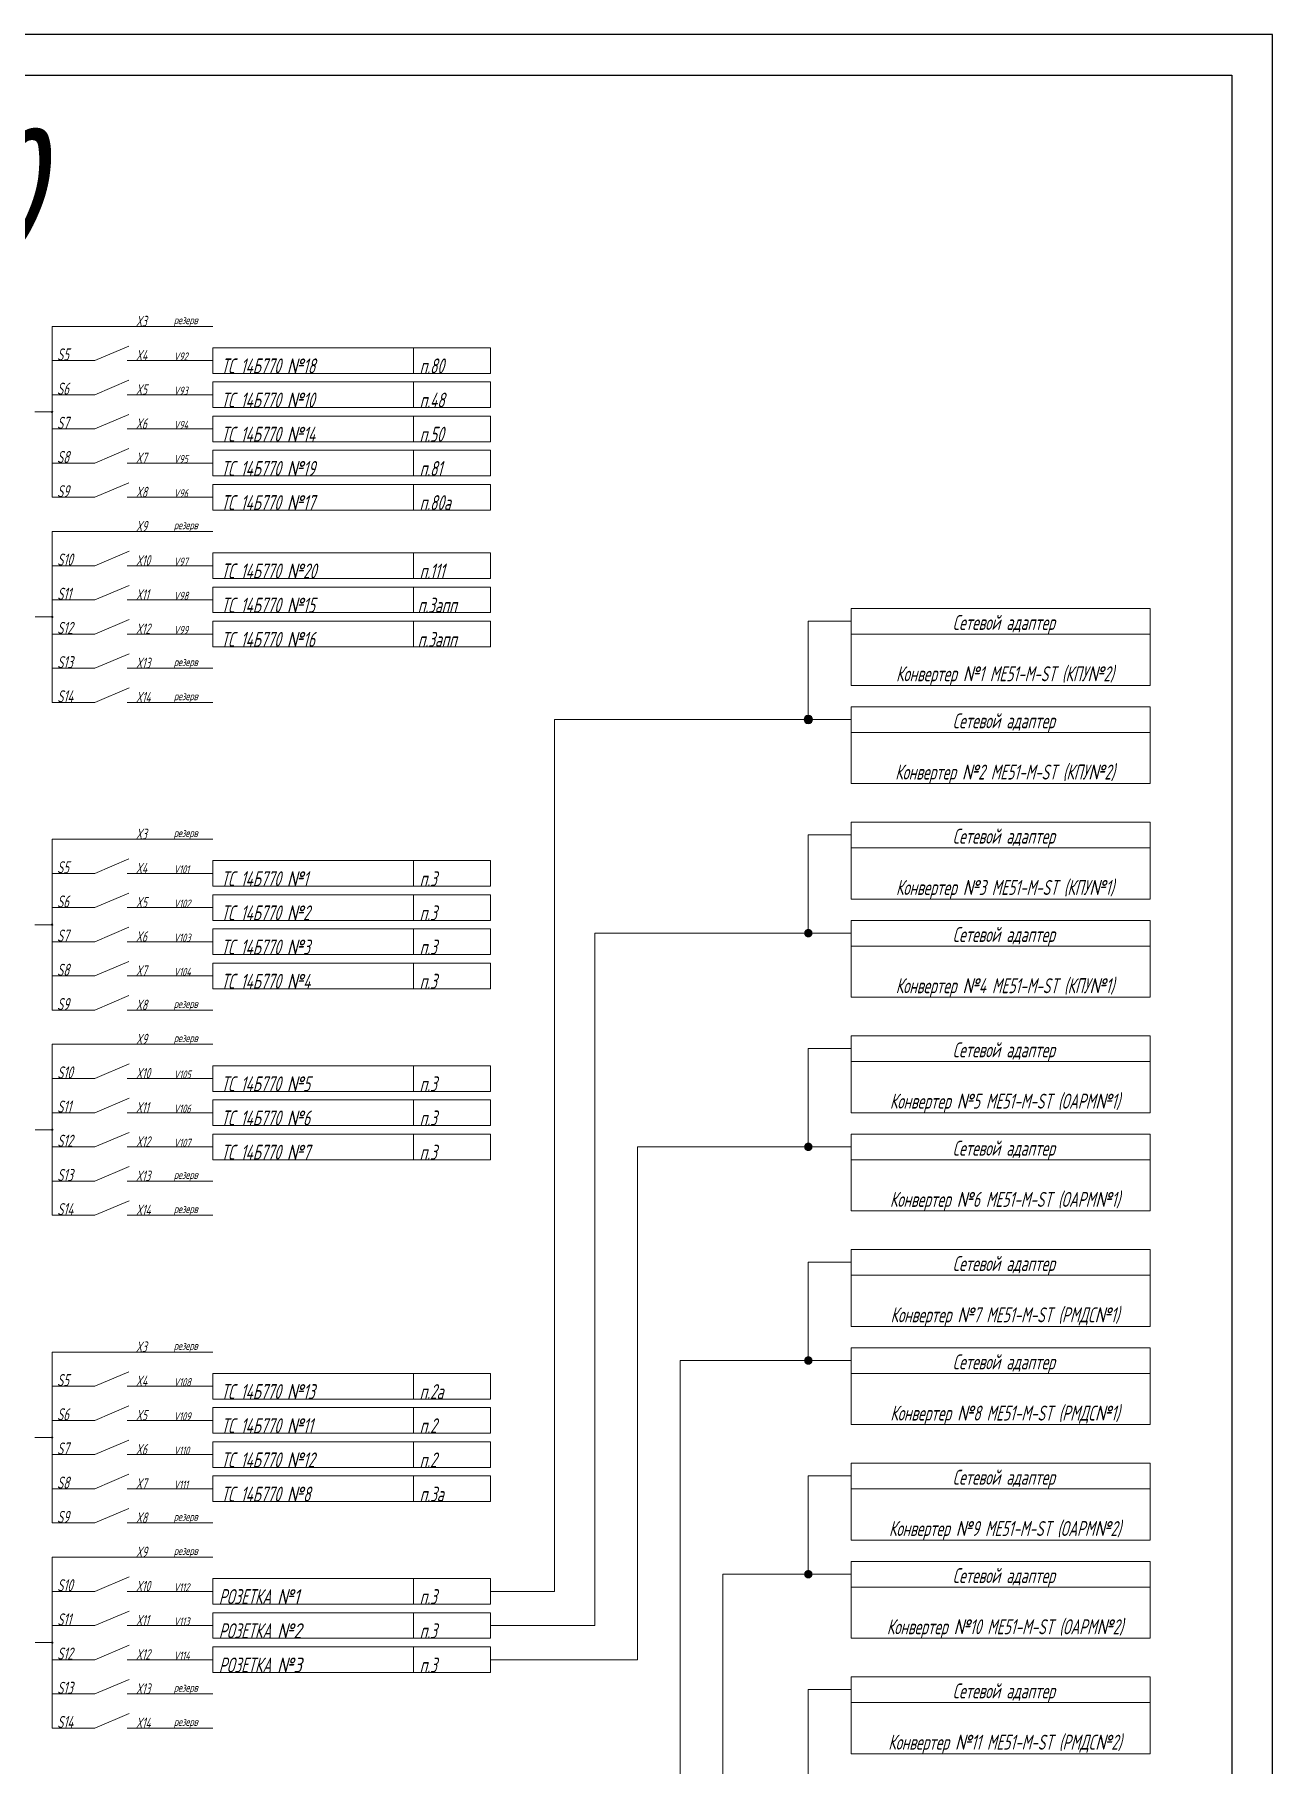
# Paper-space layout 'А2гор' of a CAD drawing. Extents: x 0 to 594, y 0 to 420.
# Drawn here: x 441 to 594, y 206.3 to 420 of the extents above; entities that cross this region are included whole.
import ezdxf

# ---------------------------------------------------------------- set-up
doc = ezdxf.new("R2010")
doc.units = 0
doc.header["$LTSCALE"] = 0.3
doc.layers.get('0').update_dxf_attribs({"linetype": 'CONTINUOUS', "lineweight": 15})
doc.layers.add('Format', color=7, linetype='CONTINUOUS', lineweight=30)
doc.styles.get("Standard").update_dxf_attribs({"font": 'isocpeur.ttf', "width": 0.8, "oblique": 15})

psp = doc.layouts.new('А2гор')

# ---------------------------------------------------------------- hatches: boundary and pattern name
h = psp.add_hatch(color=256)
edge = h.paths.add_edge_path()
edge.add_arc((443.19, 373.39), 0.0845, 0, 360)
h = psp.add_hatch(color=256)
edge = h.paths.add_edge_path()
edge.add_arc((443.21, 348.05), 0.0845, 0, 360)
h = psp.add_hatch(color=256)
edge = h.paths.add_edge_path()
edge.add_arc((536.65, 335.38), 0.528, 0, 360)
h = psp.add_hatch(color=256)
edge = h.paths.add_edge_path()
edge.add_arc((443.19, 310.03), 0.0845, 0, 360)
h = psp.add_hatch(color=256)
edge = h.paths.add_edge_path()
edge.add_arc((536.65, 308.98), 0.528, 0, 360)
h = psp.add_hatch(color=256)
edge = h.paths.add_edge_path()
edge.add_arc((443.21, 284.69), 0.0845, 0, 360)
h = psp.add_hatch(color=256)
edge = h.paths.add_edge_path()
edge.add_arc((536.65, 282.58), 0.528, 0, 360)
h = psp.add_hatch(color=256)
edge = h.paths.add_edge_path()
edge.add_arc((536.65, 256.18), 0.528, 0, 360)
h = psp.add_hatch(color=256)
edge = h.paths.add_edge_path()
edge.add_arc((443.19, 246.67), 0.0845, 0, 360)
h = psp.add_hatch(color=256)
edge = h.paths.add_edge_path()
edge.add_arc((536.65, 229.78), 0.528, 0, 360)
h = psp.add_hatch(color=256)
edge = h.paths.add_edge_path()
edge.add_arc((443.21, 221.33), 0.0845, 0, 360)

# ---------------------------------------------------------------- linework, layer by layer
for p, q in [((443.19, 379.73), (443.19, 383.95)), ((443.19, 383.95), (452.48, 383.95)), ((452.48, 383.95), (457.76, 383.95)), ((457.76, 383.95), (463.04, 383.95)), ((487.86, 381.31), (487.86, 378.14)), ((443.19, 375.5), (443.19, 379.73)), ((443.19, 379.73), (448.47, 379.73)), ((452.48, 379.73), (457.76, 379.73)), ((457.76, 379.73), (463.04, 379.73)), ((487.86, 377.09), (487.86, 373.92)), ((443.19, 371.28), (443.19, 375.5)), ((443.19, 375.5), (448.47, 375.5)), ((452.48, 375.5), (457.76, 375.5)), ((457.76, 375.5), (463.04, 375.5)), ((441.08, 373.39), (443.19, 373.39)), ((487.86, 372.86), (487.86, 369.7)), ((443.19, 367.06), (443.19, 371.28)), ((443.19, 371.28), (448.47, 371.28)), ((452.48, 371.28), (457.76, 371.28)), ((457.76, 371.28), (463.04, 371.28)), ((487.86, 368.64), (487.86, 365.47)), ((443.19, 367.06), (448.47, 367.06)), ((443.19, 362.83), (443.19, 367.06)), ((452.48, 367.06), (457.76, 367.06)), ((457.76, 367.06), (463.04, 367.06)), ((487.86, 364.42), (487.86, 361.25)), ((443.19, 362.83), (448.47, 362.83)), ((452.48, 362.83), (457.76, 362.83)), ((457.76, 362.83), (463.04, 362.83)), ((443.21, 354.38), (443.21, 358.61)), ((443.21, 358.61), (452.49, 358.61)), ((452.49, 358.61), (457.77, 358.61)), ((457.77, 358.61), (463.05, 358.61)), ((487.86, 355.97), (487.86, 352.8)), ((443.21, 350.16), (443.21, 354.38)), ((443.21, 354.38), (448.49, 354.38)), ((452.49, 354.38), (457.77, 354.38)), ((457.77, 354.38), (463.05, 354.38)), ((487.86, 351.74), (487.86, 348.58)), ((443.21, 345.94), (443.21, 350.16)), ((443.21, 350.16), (448.49, 350.16)), ((452.49, 350.16), (457.77, 350.16)), ((457.77, 350.16), (463.05, 350.16)), ((441.09, 348.05), (443.21, 348.05)), ((487.86, 347.52), (487.86, 344.35)), ((541.93, 347.52), (536.65, 347.52)), ((536.65, 347.52), (536.65, 335.38)), ((443.21, 341.71), (443.21, 345.94)), ((443.21, 345.94), (448.49, 345.94)), ((452.49, 345.94), (457.77, 345.94)), ((457.77, 345.94), (463.05, 345.94)), ((443.21, 341.71), (448.49, 341.71)), ((443.21, 337.49), (443.21, 341.71)), ((452.49, 341.71), (457.77, 341.71)), ((457.77, 341.71), (463.05, 341.71)), ((443.21, 337.49), (448.49, 337.49)), ((452.49, 337.49), (457.77, 337.49)), ((457.77, 337.49), (463.05, 337.49)), ((505.28, 227.66), (505.28, 335.38)), ((505.28, 335.38), (536.65, 335.38)), ((541.93, 335.38), (536.65, 335.38)), ((443.19, 316.37), (443.19, 320.59)), ((443.19, 320.59), (452.48, 320.59)), ((452.48, 320.59), (457.76, 320.59)), ((457.76, 320.59), (463.04, 320.59)), ((541.93, 321.12), (536.65, 321.12)), ((536.65, 321.12), (536.65, 308.98)), ((443.19, 312.14), (443.19, 316.37)), ((443.19, 316.37), (448.47, 316.37)), ((452.48, 316.37), (457.76, 316.37)), ((457.76, 316.37), (463.04, 316.37)), ((487.86, 317.95), (487.86, 314.78)), ((443.19, 307.92), (443.19, 312.14)), ((443.19, 312.14), (448.47, 312.14)), ((452.48, 312.14), (457.76, 312.14)), ((457.76, 312.14), (463.04, 312.14)), ((487.86, 313.73), (487.86, 310.56)), ((441.08, 310.03), (443.19, 310.03)), ((443.19, 303.7), (443.19, 307.92)), ((443.19, 307.92), (448.47, 307.92)), ((452.48, 307.92), (457.76, 307.92)), ((457.76, 307.92), (463.04, 307.92)), ((487.86, 309.5), (487.86, 306.34)), ((536.65, 308.98), (510.25, 308.98)), ((510.25, 308.98), (510.25, 223.44)), ((541.93, 308.98), (536.65, 308.98)), ((443.19, 303.7), (448.47, 303.7)), ((443.19, 299.47), (443.19, 303.7)), ((452.48, 303.7), (457.76, 303.7)), ((457.76, 303.7), (463.04, 303.7)), ((487.86, 305.28), (487.86, 302.11)), ((443.19, 299.47), (448.47, 299.47)), ((452.48, 299.47), (457.76, 299.47)), ((457.76, 299.47), (463.04, 299.47)), ((443.21, 291.02), (443.21, 295.25)), ((443.21, 295.25), (452.49, 295.25)), ((452.49, 295.25), (457.77, 295.25)), ((457.77, 295.25), (463.05, 295.25)), ((541.93, 294.72), (536.65, 294.72)), ((536.65, 294.72), (536.65, 282.58)), ((443.21, 286.8), (443.21, 291.02)), ((443.21, 291.02), (448.49, 291.02)), ((452.49, 291.02), (457.77, 291.02)), ((457.77, 291.02), (463.05, 291.02)), ((487.86, 292.61), (487.86, 289.44)), ((443.21, 282.58), (443.21, 286.8)), ((443.21, 286.8), (448.49, 286.8)), ((452.49, 286.8), (457.77, 286.8)), ((457.77, 286.8), (463.05, 286.8)), ((487.86, 288.38), (487.86, 285.22)), ((441.09, 284.69), (443.21, 284.69)), ((443.21, 278.35), (443.21, 282.58)), ((443.21, 282.58), (448.49, 282.58)), ((452.49, 282.58), (457.77, 282.58)), ((457.77, 282.58), (463.05, 282.58)), ((487.86, 284.16), (487.86, 280.99)), ((536.65, 282.58), (515.53, 282.58)), ((515.53, 282.58), (515.53, 219.22)), ((541.93, 282.58), (536.65, 282.58)), ((443.21, 278.35), (448.49, 278.35)), ((443.21, 274.13), (443.21, 278.35)), ((452.49, 278.35), (457.77, 278.35)), ((457.77, 278.35), (463.05, 278.35)), ((443.21, 274.13), (448.49, 274.13)), ((452.49, 274.13), (457.77, 274.13)), ((457.77, 274.13), (463.05, 274.13)), ((541.93, 268.32), (536.65, 268.32)), ((536.65, 268.32), (536.65, 256.18)), ((443.19, 253.01), (443.19, 257.23)), ((443.19, 257.23), (452.48, 257.23)), ((452.48, 257.23), (457.76, 257.23)), ((457.76, 257.23), (463.04, 257.23)), ((487.86, 254.59), (487.86, 251.42)), ((536.65, 256.18), (520.81, 256.18)), ((520.81, 256.18), (520.81, 189.65)), ((541.93, 256.18), (536.65, 256.18)), ((443.19, 248.78), (443.19, 253.01)), ((443.19, 253.01), (448.47, 253.01)), ((452.48, 253.01), (457.76, 253.01)), ((457.76, 253.01), (463.04, 253.01)), ((487.86, 250.37), (487.86, 247.2)), ((443.19, 244.56), (443.19, 248.78)), ((443.19, 248.78), (448.47, 248.78)), ((452.48, 248.78), (457.76, 248.78)), ((457.76, 248.78), (463.04, 248.78)), ((441.08, 246.67), (443.19, 246.67)), ((487.86, 246.14), (487.86, 242.98)), ((443.19, 240.34), (443.19, 244.56)), ((443.19, 244.56), (448.47, 244.56)), ((452.48, 244.56), (457.76, 244.56)), ((457.76, 244.56), (463.04, 244.56)), ((487.86, 241.92), (487.86, 238.75)), ((541.93, 241.92), (536.65, 241.92)), ((536.65, 241.92), (536.65, 229.78)), ((443.19, 240.34), (448.47, 240.34)), ((443.19, 236.11), (443.19, 240.34)), ((452.48, 240.34), (457.76, 240.34)), ((457.76, 240.34), (463.04, 240.34)), ((443.19, 236.11), (448.47, 236.11)), ((452.48, 236.11), (457.76, 236.11)), ((457.76, 236.11), (463.04, 236.11)), ((443.21, 227.66), (443.21, 231.89)), ((443.21, 231.89), (452.49, 231.89)), ((452.49, 231.89), (457.77, 231.89)), ((457.77, 231.89), (463.05, 231.89)), ((487.86, 229.25), (487.86, 226.08)), ((526.09, 229.78), (526.09, 185.42)), ((536.65, 229.78), (526.09, 229.78)), ((541.93, 229.78), (536.65, 229.78)), ((443.21, 223.44), (443.21, 227.66)), ((443.21, 227.66), (448.49, 227.66)), ((452.49, 227.66), (457.77, 227.66)), ((457.77, 227.66), (463.05, 227.66)), ((497.36, 227.66), (505.28, 227.66)), ((487.86, 225.02), (487.86, 221.86)), ((443.21, 219.22), (443.21, 223.44)), ((443.21, 223.44), (448.49, 223.44)), ((452.49, 223.44), (457.77, 223.44)), ((457.77, 223.44), (463.05, 223.44)), ((497.36, 223.44), (505.28, 223.44)), ((510.25, 223.44), (505.28, 223.44)), ((441.09, 221.33), (443.21, 221.33)), ((487.86, 220.8), (487.86, 217.63)), ((443.21, 214.99), (443.21, 219.22)), ((443.21, 219.22), (448.49, 219.22)), ((452.49, 219.22), (457.77, 219.22)), ((457.77, 219.22), (463.05, 219.22)), ((497.36, 219.22), (505.28, 219.22)), ((515.53, 219.22), (505.28, 219.22)), ((443.21, 214.99), (448.49, 214.99)), ((443.21, 210.77), (443.21, 214.99)), ((452.49, 214.99), (457.77, 214.99)), ((457.77, 214.99), (463.05, 214.99)), ((541.93, 215.52), (536.65, 215.52)), ((536.65, 215.52), (536.65, 203.38)), ((443.21, 210.77), (448.49, 210.77)), ((452.49, 210.77), (457.77, 210.77)), ((457.77, 210.77), (463.05, 210.77))]:
    psp.add_line(p, q)
at = {"lineweight": 15}
for p, q in [((448.47, 379.73), (452.7, 381.52)), ((448.47, 375.5), (452.7, 377.3)), ((448.47, 371.28), (452.7, 373.07)), ((448.47, 367.06), (452.7, 368.85)), ((448.47, 362.83), (452.7, 364.63)), ((448.49, 354.38), (452.71, 356.18)), ((448.49, 350.16), (452.71, 351.95)), ((448.49, 345.94), (452.71, 347.73)), ((448.49, 341.71), (452.71, 343.51)), ((448.49, 337.49), (452.71, 339.28)), ((448.47, 316.37), (452.7, 318.16)), ((448.47, 312.14), (452.7, 313.94)), ((448.47, 307.92), (452.7, 309.71)), ((448.47, 303.7), (452.7, 305.49)), ((448.47, 299.47), (452.7, 301.27)), ((448.49, 291.02), (452.71, 292.82)), ((448.49, 286.8), (452.71, 288.59)), ((448.49, 282.58), (452.71, 284.37)), ((448.49, 278.35), (452.71, 280.15)), ((448.49, 274.13), (452.71, 275.92)), ((448.47, 253.01), (452.7, 254.8)), ((448.47, 248.78), (452.7, 250.58)), ((448.47, 244.56), (452.7, 246.35)), ((448.47, 240.34), (452.7, 242.13)), ((448.47, 236.11), (452.7, 237.91)), ((448.49, 227.66), (452.71, 229.46)), ((448.49, 223.44), (452.71, 225.23)), ((448.49, 219.22), (452.71, 221.01)), ((448.49, 214.99), (452.71, 216.79)), ((448.49, 210.77), (452.71, 212.56))]:
    psp.add_line(p, q, dxfattribs=at)
for points in [[(463.04, 378.14), (497.36, 378.14), (497.36, 381.31), (463.04, 381.31)], [(463.04, 373.92), (497.36, 373.92), (497.36, 377.09), (463.04, 377.09)], [(463.04, 369.7), (497.36, 369.7), (497.36, 372.86), (463.04, 372.86)], [(463.04, 365.47), (497.36, 365.47), (497.36, 368.64), (463.04, 368.64)], [(463.04, 361.25), (497.36, 361.25), (497.36, 364.42), (463.04, 364.42)], [(463.04, 352.8), (497.36, 352.8), (497.36, 355.97), (463.04, 355.97)], [(463.04, 348.58), (497.36, 348.58), (497.36, 351.74), (463.04, 351.74)], [(541.93, 345.94), (578.89, 345.94), (578.89, 349.11), (541.93, 349.11)], [(463.04, 344.35), (497.36, 344.35), (497.36, 347.52), (463.04, 347.52)], [(541.93, 339.6), (578.89, 339.6), (578.89, 345.94), (541.93, 345.94)], [(541.93, 333.79), (578.89, 333.79), (578.89, 336.96), (541.93, 336.96)], [(541.93, 327.46), (578.89, 327.46), (578.89, 333.79), (541.93, 333.79)], [(541.93, 319.54), (578.89, 319.54), (578.89, 322.71), (541.93, 322.71)], [(541.93, 313.2), (578.89, 313.2), (578.89, 319.54), (541.93, 319.54)], [(463.04, 314.78), (497.36, 314.78), (497.36, 317.95), (463.04, 317.95)], [(463.04, 310.56), (497.36, 310.56), (497.36, 313.73), (463.04, 313.73)], [(541.93, 307.39), (578.89, 307.39), (578.89, 310.56), (541.93, 310.56)], [(463.04, 306.34), (497.36, 306.34), (497.36, 309.5), (463.04, 309.5)], [(541.93, 301.06), (578.89, 301.06), (578.89, 307.39), (541.93, 307.39)], [(463.04, 302.11), (497.36, 302.11), (497.36, 305.28), (463.04, 305.28)], [(541.93, 293.14), (578.89, 293.14), (578.89, 296.31), (541.93, 296.31)], [(541.93, 286.8), (578.89, 286.8), (578.89, 293.14), (541.93, 293.14)], [(463.04, 289.44), (497.36, 289.44), (497.36, 292.61), (463.04, 292.61)], [(463.04, 285.22), (497.36, 285.22), (497.36, 288.38), (463.04, 288.38)], [(463.04, 280.99), (497.36, 280.99), (497.36, 284.16), (463.04, 284.16)], [(541.93, 280.99), (578.89, 280.99), (578.89, 284.16), (541.93, 284.16)], [(541.93, 274.66), (578.89, 274.66), (578.89, 280.99), (541.93, 280.99)], [(541.93, 266.74), (578.89, 266.74), (578.89, 269.91), (541.93, 269.91)], [(541.93, 260.4), (578.89, 260.4), (578.89, 266.74), (541.93, 266.74)], [(541.93, 254.59), (578.89, 254.59), (578.89, 257.76), (541.93, 257.76)], [(463.04, 251.42), (497.36, 251.42), (497.36, 254.59), (463.04, 254.59)], [(541.93, 248.26), (578.89, 248.26), (578.89, 254.59), (541.93, 254.59)], [(463.04, 247.2), (497.36, 247.2), (497.36, 250.37), (463.04, 250.37)], [(463.04, 242.98), (497.36, 242.98), (497.36, 246.14), (463.04, 246.14)], [(463.04, 238.75), (497.36, 238.75), (497.36, 241.92), (463.04, 241.92)], [(541.93, 240.34), (578.89, 240.34), (578.89, 243.51), (541.93, 243.51)], [(541.93, 234), (578.89, 234), (578.89, 240.34), (541.93, 240.34)], [(541.93, 228.19), (578.89, 228.19), (578.89, 231.36), (541.93, 231.36)], [(463.04, 226.08), (497.36, 226.08), (497.36, 229.25), (463.04, 229.25)], [(541.93, 221.86), (578.89, 221.86), (578.89, 228.19), (541.93, 228.19)], [(463.04, 221.86), (497.36, 221.86), (497.36, 225.02), (463.04, 225.02)], [(463.04, 217.63), (497.36, 217.63), (497.36, 220.8), (463.04, 220.8)], [(541.93, 213.94), (578.89, 213.94), (578.89, 217.11), (541.93, 217.11)], [(541.93, 207.6), (578.89, 207.6), (578.89, 213.94), (541.93, 213.94)]]:
    psp.add_lwpolyline(points, close=True)
for centre, radius in [((443.19, 373.39), 0.0845), ((443.21, 348.05), 0.0845), ((536.65, 335.38), 0.528), ((443.19, 310.03), 0.0845), ((443.21, 284.69), 0.0845), ((443.19, 246.67), 0.0845), ((443.21, 221.33), 0.0845)]:
    psp.add_circle(centre, radius)
at = {"layer": 'Format'}
for p, q in [((594, 420), (0, 420)), ((594, 0), (594, 420)), ((20, 415), (589, 415)), ((589, 415), (589, 5))]:
    psp.add_line(p, q, dxfattribs=at)

# ---------------------------------------------------------------- texts
at = {"insert": (305.43, 408.5), "char_height": 16, "attachment_point": 2}
psp.add_mtext_dynamic_manual_height_columns('Схема электроснабжения 2БП-480', width=1316.3617, gutter_width=12.5, heights=[0], dxfattribs=at)
for s, insert, char_height, width, attachment_point in [('{\\fGOST|b0|i0|c204|p34; \\fGOST|b0|i0|c0|p34; X\\fGOST|b0|i0|c204|p34;3}', (452.48, 383.95), 1.3, 17.2012, 7), ('{\\fGOST|b0|i0|c204|p34; резерв}', (457.76, 383.95), 1, 17.2012, 7), ('{\\fGOST|b0|i0|c204|p34; \\fGOST|b0|i0|c0|p34;S\\fGOST|b0|i0|c204|p34;5}', (443.19, 379.73), 1.5, 17.2012, 7), ('{\\fGOST|b0|i0|c204|p34; \\fGOST|b0|i0|c0|p34; X\\fGOST|b0|i0|c204|p34;4}', (452.48, 379.73), 1.3, 17.2012, 7), ('{\\fGOST|b0|i0|c204|p34; \\fGOST|b0|i0|c0|p34;V\\fGOST|b0|i0|c204|p34;92}', (457.76, 379.73), 1, 17.2012, 7), ('\\pi1.056;{\\fGOST|b0|i0|c204|p34;ТС \\fGOST|b0|i0|c0|p34;14\\fGOST|b0|i0|c204|p34;Б\\fGOST|b0|i0|c0|p34;770 }№{\\fGOST|b0|i0|c204|p34;18}', (463.04, 378.14), 1.848, 27.9979, 7), ('{\\fGOST|b0|i0|c204|p34; п.80}', (487.86, 378.14), 1.848, 34.32, 7), ('{\\fGOST|b0|i0|c204|p34; \\fGOST|b0|i0|c0|p34;S\\fGOST|b0|i0|c204|p34;6}', (443.19, 375.5), 1.5, 17.2012, 7), ('{\\fGOST|b0|i0|c204|p34; \\fGOST|b0|i0|c0|p34; X\\fGOST|b0|i0|c204|p34;5}', (452.48, 375.5), 1.3, 17.2012, 7), ('{\\fGOST|b0|i0|c204|p34; \\fGOST|b0|i0|c0|p34;V\\fGOST|b0|i0|c204|p34;93}', (457.76, 375.5), 1, 17.2012, 7), ('\\pi1.056;{\\fGOST|b0|i0|c204|p34;ТС \\fGOST|b0|i0|c0|p34;14\\fGOST|b0|i0|c204|p34;Б\\fGOST|b0|i0|c0|p34;770 }№{\\fGOST|b0|i0|c204|p34;10}', (463.04, 373.92), 1.848, 27.9979, 7), ('{\\fGOST|b0|i0|c204|p34; п.48}', (487.86, 373.92), 1.848, 34.32, 7), ('{\\fGOST|b0|i0|c204|p34; \\fGOST|b0|i0|c0|p34;S\\fGOST|b0|i0|c204|p34;7}', (443.19, 371.28), 1.5, 17.2012, 7), ('{\\fGOST|b0|i0|c204|p34; \\fGOST|b0|i0|c0|p34; X\\fGOST|b0|i0|c204|p34;6}', (452.48, 371.28), 1.3, 17.2012, 7), ('{\\fGOST|b0|i0|c204|p34; \\fGOST|b0|i0|c0|p34;V\\fGOST|b0|i0|c204|p34;94}', (457.76, 371.28), 1, 17.2012, 7), ('\\pi1.056;{\\fGOST|b0|i0|c204|p34;ТС \\fGOST|b0|i0|c0|p34;14\\fGOST|b0|i0|c204|p34;Б\\fGOST|b0|i0|c0|p34;770 }№{\\fGOST|b0|i0|c204|p34;14}', (463.04, 369.7), 1.848, 27.9979, 7), ('{\\fGOST|b0|i0|c204|p34; п.50}', (487.86, 369.7), 1.848, 34.32, 7), ('{\\fGOST|b0|i0|c204|p34; \\fGOST|b0|i0|c0|p34;S\\fGOST|b0|i0|c204|p34;8}', (443.19, 367.06), 1.5, 17.2012, 7), ('{\\fGOST|b0|i0|c204|p34; \\fGOST|b0|i0|c0|p34; X\\fGOST|b0|i0|c204|p34;7}', (452.48, 367.06), 1.3, 17.2012, 7), ('{\\fGOST|b0|i0|c204|p34; \\fGOST|b0|i0|c0|p34;V\\fGOST|b0|i0|c204|p34;95}', (457.76, 367.06), 1, 17.2012, 7), ('\\pi1.056;{\\fGOST|b0|i0|c204|p34;ТС \\fGOST|b0|i0|c0|p34;14\\fGOST|b0|i0|c204|p34;Б\\fGOST|b0|i0|c0|p34;770 }№{\\fGOST|b0|i0|c204|p34;19}', (463.04, 365.47), 1.848, 27.9979, 7), ('{\\fGOST|b0|i0|c204|p34; п.81}', (487.86, 365.47), 1.848, 34.32, 7), ('{\\fGOST|b0|i0|c204|p34; \\fGOST|b0|i0|c0|p34;S\\fGOST|b0|i0|c204|p34;9}', (443.19, 362.83), 1.5, 17.2012, 7), ('{\\fGOST|b0|i0|c204|p34; \\fGOST|b0|i0|c0|p34; X\\fGOST|b0|i0|c204|p34;8}', (452.48, 362.83), 1.3, 17.2012, 7), ('{\\fGOST|b0|i0|c204|p34; \\fGOST|b0|i0|c0|p34;V\\fGOST|b0|i0|c204|p34;96}', (457.76, 362.83), 1, 17.2012, 7), ('\\pi1.056;{\\fGOST|b0|i0|c204|p34;ТС \\fGOST|b0|i0|c0|p34;14\\fGOST|b0|i0|c204|p34;Б\\fGOST|b0|i0|c0|p34;770 }№{\\fGOST|b0|i0|c204|p34;17}', (463.04, 361.25), 1.848, 27.9979, 7), ('{\\fGOST|b0|i0|c204|p34; п.80а}', (487.86, 361.25), 1.848, 34.32, 7), ('{\\fGOST|b0|i0|c204|p34; \\fGOST|b0|i0|c0|p34; X\\fGOST|b0|i0|c204|p34;9}', (452.49, 358.61), 1.3, 17.2012, 7), ('{\\fGOST|b0|i0|c204|p34; резерв}', (457.77, 358.61), 1, 17.2012, 7), ('{\\fGOST|b0|i0|c204|p34; \\fGOST|b0|i0|c0|p34;S\\fGOST|b0|i0|c204|p34;10}', (443.21, 354.38), 1.5, 17.2012, 7), ('{\\fGOST|b0|i0|c204|p34; \\fGOST|b0|i0|c0|p34; X\\fGOST|b0|i0|c204|p34;10}', (452.49, 354.38), 1.3, 17.2012, 7), ('{\\fGOST|b0|i0|c204|p34; \\fGOST|b0|i0|c0|p34;V\\fGOST|b0|i0|c204|p34;97}', (457.77, 354.38), 1, 17.2012, 7), ('\\pi1.056;{\\fGOST|b0|i0|c204|p34;ТС \\fGOST|b0|i0|c0|p34;14\\fGOST|b0|i0|c204|p34;Б\\fGOST|b0|i0|c0|p34;770 }№{\\fGOST|b0|i0|c204|p34;20}', (463.04, 352.8), 1.848, 27.9979, 7), ('{\\fGOST|b0|i0|c204|p34; п.111}', (487.86, 352.8), 1.848, 34.32, 7), ('{\\fGOST|b0|i0|c204|p34; \\fGOST|b0|i0|c0|p34;S\\fGOST|b0|i0|c204|p34;11}', (443.21, 350.16), 1.5, 17.2012, 7), ('{\\fGOST|b0|i0|c204|p34; \\fGOST|b0|i0|c0|p34; X\\fGOST|b0|i0|c204|p34;11}', (452.49, 350.16), 1.3, 17.2012, 7), ('{\\fGOST|b0|i0|c204|p34; \\fGOST|b0|i0|c0|p34;V\\fGOST|b0|i0|c204|p34;98}', (457.77, 350.16), 1, 17.2012, 7), ('\\pi1.056;{\\fGOST|b0|i0|c204|p34;ТС \\fGOST|b0|i0|c0|p34;14\\fGOST|b0|i0|c204|p34;Б\\fGOST|b0|i0|c0|p34;770 }№{\\fGOST|b0|i0|c204|p34;15}', (463.04, 348.58), 1.848, 27.9979, 7), ('\\pi0.52799;{\\fGOST|b0|i0|c204|p34;п.3апп}', (487.86, 348.58), 1.848, 34.32, 7), ('{\\fGOST|b0|i0|c204|p34; \\fGOST|b0|i0|c0|p34;S\\fGOST|b0|i0|c204|p34;12}', (443.21, 345.94), 1.5, 17.2012, 7), ('{\\fGOST|b0|i0|c204|p34; \\fGOST|b0|i0|c0|p34; X\\fGOST|b0|i0|c204|p34;12}', (452.49, 345.94), 1.3, 17.2012, 7), ('{\\fGOST|b0|i0|c204|p34; \\fGOST|b0|i0|c0|p34;V\\fGOST|b0|i0|c204|p34;99}', (457.77, 345.94), 1, 17.2012, 7), ('{\\fGOST|b0|i0|c204|p34; Сетевой адаптер}', (560.41, 345.94), 1.848, 36.96, 8), ('\\pi1.056;{\\fGOST|b0|i0|c204|p34;ТС \\fGOST|b0|i0|c0|p34;14\\fGOST|b0|i0|c204|p34;Б\\fGOST|b0|i0|c0|p34;770 }№{\\fGOST|b0|i0|c204|p34;16}', (463.04, 344.35), 1.848, 34.32, 7), ('\\pi0.52799;{\\fGOST|b0|i0|c204|p34;п.3апп}', (487.86, 344.35), 1.848, 34.32, 7), ('{\\fGOST|b0|i0|c204|p34; \\fGOST|b0|i0|c0|p34;S\\fGOST|b0|i0|c204|p34;13}', (443.21, 341.71), 1.5, 17.2012, 7), ('{\\fGOST|b0|i0|c204|p34; \\fGOST|b0|i0|c0|p34; X\\fGOST|b0|i0|c204|p34;13}', (452.49, 341.71), 1.3, 17.2012, 7), ('{\\fGOST|b0|i0|c204|p34; резерв}', (457.77, 341.71), 1, 17.2012, 7), ('\\pl1.056;{\\fGOST|b0|i0|c204|p34;Конвертер }№{\\fGOST|b0|i0|c204|p34;1 ME51-M-ST (КПУ}№{\\fGOST|b0|i0|c204|p34;2)}', (560.41, 339.6), 1.848, 36.96, 8), ('{\\fGOST|b0|i0|c204|p34; \\fGOST|b0|i0|c0|p34;S\\fGOST|b0|i0|c204|p34;14}', (443.21, 337.49), 1.5, 17.2012, 7), ('{\\fGOST|b0|i0|c204|p34; \\fGOST|b0|i0|c0|p34; X\\fGOST|b0|i0|c204|p34;14}', (452.49, 337.49), 1.3, 17.2012, 7), ('{\\fGOST|b0|i0|c204|p34; резерв}', (457.77, 337.49), 1, 17.2012, 7), ('{\\fGOST|b0|i0|c204|p34; Сетевой адаптер}', (560.41, 333.79), 1.848, 36.96, 8), ('\\pl1.056;{\\fGOST|b0|i0|c204|p34;Конвертер }№{\\fGOST|b0|i0|c204|p34;2 ME51-M-ST (КПУ}№{\\fGOST|b0|i0|c204|p34;2)}', (560.41, 327.46), 1.848, 36.96, 8), ('{\\fGOST|b0|i0|c204|p34; \\fGOST|b0|i0|c0|p34; X\\fGOST|b0|i0|c204|p34;3}', (452.48, 320.59), 1.3, 17.2012, 7), ('{\\fGOST|b0|i0|c204|p34; резерв}', (457.76, 320.59), 1, 17.2012, 7), ('{\\fGOST|b0|i0|c204|p34; Сетевой адаптер}', (560.41, 319.54), 1.848, 36.96, 8), ('{\\fGOST|b0|i0|c204|p34; \\fGOST|b0|i0|c0|p34;S\\fGOST|b0|i0|c204|p34;5}', (443.19, 316.37), 1.5, 17.2012, 7), ('{\\fGOST|b0|i0|c204|p34; \\fGOST|b0|i0|c0|p34; X\\fGOST|b0|i0|c204|p34;4}', (452.48, 316.37), 1.3, 17.2012, 7), ('{\\fGOST|b0|i0|c204|p34; \\fGOST|b0|i0|c0|p34;V\\fGOST|b0|i0|c204|p34;101}', (457.76, 316.37), 1, 17.2012, 7), ('\\pi1.056;{\\fGOST|b0|i0|c204|p34;ТС \\fGOST|b0|i0|c0|p34;14\\fGOST|b0|i0|c204|p34;Б\\fGOST|b0|i0|c0|p34;770 }№{\\fGOST|b0|i0|c204|p34;1}', (463.04, 314.78), 1.848, 34.32, 7), ('{\\fGOST|b0|i0|c204|p34; п.3}', (487.86, 314.78), 1.848, 34.32, 7), ('\\pl1.056;{\\fGOST|b0|i0|c204|p34;Конвертер }№{\\fGOST|b0|i0|c204|p34;3 ME51-M-ST (КПУ}№{\\fGOST|b0|i0|c204|p34;1)}', (560.41, 313.2), 1.848, 36.96, 8), ('{\\fGOST|b0|i0|c204|p34; \\fGOST|b0|i0|c0|p34;S\\fGOST|b0|i0|c204|p34;6}', (443.19, 312.14), 1.5, 17.2012, 7), ('{\\fGOST|b0|i0|c204|p34; \\fGOST|b0|i0|c0|p34; X\\fGOST|b0|i0|c204|p34;5}', (452.48, 312.14), 1.3, 17.2012, 7), ('{\\fGOST|b0|i0|c204|p34; \\fGOST|b0|i0|c0|p34;V\\fGOST|b0|i0|c204|p34;102}', (457.76, 312.14), 1, 17.2012, 7), ('\\pi1.056;{\\fGOST|b0|i0|c204|p34;ТС \\fGOST|b0|i0|c0|p34;14\\fGOST|b0|i0|c204|p34;Б\\fGOST|b0|i0|c0|p34;770 }№{\\fGOST|b0|i0|c204|p34;2}', (463.04, 310.56), 1.848, 34.32, 7), ('{\\fGOST|b0|i0|c204|p34; п.3}', (487.86, 310.56), 1.848, 34.32, 7), ('{\\fGOST|b0|i0|c204|p34; \\fGOST|b0|i0|c0|p34;S\\fGOST|b0|i0|c204|p34;7}', (443.19, 307.92), 1.5, 17.2012, 7), ('{\\fGOST|b0|i0|c204|p34; \\fGOST|b0|i0|c0|p34; X\\fGOST|b0|i0|c204|p34;6}', (452.48, 307.92), 1.3, 17.2012, 7), ('{\\fGOST|b0|i0|c204|p34; \\fGOST|b0|i0|c0|p34;V\\fGOST|b0|i0|c204|p34;103}', (457.76, 307.92), 1, 17.2012, 7), ('\\pi1.056;{\\fGOST|b0|i0|c204|p34;ТС \\fGOST|b0|i0|c0|p34;14\\fGOST|b0|i0|c204|p34;Б\\fGOST|b0|i0|c0|p34;770 }№{\\fGOST|b0|i0|c204|p34;3}', (463.04, 306.34), 1.848, 34.32, 7), ('{\\fGOST|b0|i0|c204|p34; п.3}', (487.86, 306.34), 1.848, 34.32, 7), ('{\\fGOST|b0|i0|c204|p34; Сетевой адаптер}', (560.41, 307.39), 1.848, 36.96, 8), ('{\\fGOST|b0|i0|c204|p34; \\fGOST|b0|i0|c0|p34;S\\fGOST|b0|i0|c204|p34;8}', (443.19, 303.7), 1.5, 17.2012, 7), ('{\\fGOST|b0|i0|c204|p34; \\fGOST|b0|i0|c0|p34; X\\fGOST|b0|i0|c204|p34;7}', (452.48, 303.7), 1.3, 17.2012, 7), ('{\\fGOST|b0|i0|c204|p34; \\fGOST|b0|i0|c0|p34;V\\fGOST|b0|i0|c204|p34;104}', (457.76, 303.7), 1, 17.2012, 7), ('\\pi1.056;{\\fGOST|b0|i0|c204|p34;ТС \\fGOST|b0|i0|c0|p34;14\\fGOST|b0|i0|c204|p34;Б\\fGOST|b0|i0|c0|p34;770 }№{\\fGOST|b0|i0|c204|p34;4}', (463.04, 302.11), 1.848, 34.32, 7), ('{\\fGOST|b0|i0|c204|p34; п.3}', (487.86, 302.11), 1.848, 34.32, 7), ('\\pl1.056;{\\fGOST|b0|i0|c204|p34;Конвертер }№{\\fGOST|b0|i0|c204|p34;4 ME51-M-ST (КПУ}№{\\fGOST|b0|i0|c204|p34;1)}', (560.41, 301.06), 1.848, 36.96, 8), ('{\\fGOST|b0|i0|c204|p34; \\fGOST|b0|i0|c0|p34;S\\fGOST|b0|i0|c204|p34;9}', (443.19, 299.47), 1.5, 17.2012, 7), ('{\\fGOST|b0|i0|c204|p34; \\fGOST|b0|i0|c0|p34; X\\fGOST|b0|i0|c204|p34;8}', (452.48, 299.47), 1.3, 17.2012, 7), ('{\\fGOST|b0|i0|c204|p34; резерв}', (457.76, 299.47), 1, 17.2012, 7), ('{\\fGOST|b0|i0|c204|p34; \\fGOST|b0|i0|c0|p34; X\\fGOST|b0|i0|c204|p34;9}', (452.49, 295.25), 1.3, 17.2012, 7), ('{\\fGOST|b0|i0|c204|p34; резерв}', (457.77, 295.25), 1, 17.2012, 7), ('{\\fGOST|b0|i0|c204|p34; Сетевой адаптер}', (560.41, 293.14), 1.848, 36.96, 8), ('{\\fGOST|b0|i0|c204|p34; \\fGOST|b0|i0|c0|p34;S\\fGOST|b0|i0|c204|p34;10}', (443.21, 291.02), 1.5, 17.2012, 7), ('{\\fGOST|b0|i0|c204|p34; \\fGOST|b0|i0|c0|p34; X\\fGOST|b0|i0|c204|p34;10}', (452.49, 291.02), 1.3, 17.2012, 7), ('{\\fGOST|b0|i0|c204|p34; \\fGOST|b0|i0|c0|p34;V\\fGOST|b0|i0|c204|p34;105}', (457.77, 291.02), 1, 17.2012, 7), ('\\pi1.056;{\\fGOST|b0|i0|c204|p34;ТС \\fGOST|b0|i0|c0|p34;14\\fGOST|b0|i0|c204|p34;Б\\fGOST|b0|i0|c0|p34;770 }№{\\fGOST|b0|i0|c204|p34;5}', (463.04, 289.44), 1.848, 34.32, 7), ('{\\fGOST|b0|i0|c204|p34; п.3}', (487.86, 289.44), 1.848, 34.32, 7), ('\\pl1.056;{\\fGOST|b0|i0|c204|p34;Конвертер }№{\\fGOST|b0|i0|c204|p34;5 ME51-M-ST (ОАРМ}№{\\fGOST|b0|i0|c204|p34;1)}', (560.41, 286.8), 1.848, 36.96, 8), ('{\\fGOST|b0|i0|c204|p34; \\fGOST|b0|i0|c0|p34;S\\fGOST|b0|i0|c204|p34;11}', (443.21, 286.8), 1.5, 17.2012, 7), ('{\\fGOST|b0|i0|c204|p34; \\fGOST|b0|i0|c0|p34; X\\fGOST|b0|i0|c204|p34;11}', (452.49, 286.8), 1.3, 17.2012, 7), ('{\\fGOST|b0|i0|c204|p34; \\fGOST|b0|i0|c0|p34;V\\fGOST|b0|i0|c204|p34;106}', (457.77, 286.8), 1, 17.2012, 7), ('\\pi1.056;{\\fGOST|b0|i0|c204|p34;ТС \\fGOST|b0|i0|c0|p34;14\\fGOST|b0|i0|c204|p34;Б\\fGOST|b0|i0|c0|p34;770 }№{\\fGOST|b0|i0|c204|p34;6}', (463.04, 285.22), 1.848, 34.32, 7), ('{\\fGOST|b0|i0|c204|p34; п.3}', (487.86, 285.22), 1.848, 34.32, 7), ('{\\fGOST|b0|i0|c204|p34; \\fGOST|b0|i0|c0|p34;S\\fGOST|b0|i0|c204|p34;12}', (443.21, 282.58), 1.5, 17.2012, 7), ('{\\fGOST|b0|i0|c204|p34; \\fGOST|b0|i0|c0|p34; X\\fGOST|b0|i0|c204|p34;12}', (452.49, 282.58), 1.3, 17.2012, 7), ('{\\fGOST|b0|i0|c204|p34; \\fGOST|b0|i0|c0|p34;V\\fGOST|b0|i0|c204|p34;107}', (457.77, 282.58), 1, 17.2012, 7), ('\\pi1.056;{\\fGOST|b0|i0|c204|p34;ТС \\fGOST|b0|i0|c0|p34;14\\fGOST|b0|i0|c204|p34;Б\\fGOST|b0|i0|c0|p34;770 }№{\\fGOST|b0|i0|c204|p34;7}', (463.04, 280.99), 1.848, 34.32, 7), ('{\\fGOST|b0|i0|c204|p34; п.3}', (487.86, 280.99), 1.848, 34.32, 7), ('{\\fGOST|b0|i0|c204|p34; Сетевой адаптер}', (560.41, 280.99), 1.848, 36.96, 8), ('{\\fGOST|b0|i0|c204|p34; \\fGOST|b0|i0|c0|p34;S\\fGOST|b0|i0|c204|p34;13}', (443.21, 278.35), 1.5, 17.2012, 7), ('{\\fGOST|b0|i0|c204|p34; \\fGOST|b0|i0|c0|p34; X\\fGOST|b0|i0|c204|p34;13}', (452.49, 278.35), 1.3, 17.2012, 7), ('{\\fGOST|b0|i0|c204|p34; резерв}', (457.77, 278.35), 1, 17.2012, 7), ('\\pl1.056;{\\fGOST|b0|i0|c204|p34;Конвертер }№{\\fGOST|b0|i0|c204|p34;6 ME51-M-ST (ОАРМ}№{\\fGOST|b0|i0|c204|p34;1)}', (560.41, 274.66), 1.848, 36.96, 8), ('{\\fGOST|b0|i0|c204|p34; \\fGOST|b0|i0|c0|p34;S\\fGOST|b0|i0|c204|p34;14}', (443.21, 274.13), 1.5, 17.2012, 7), ('{\\fGOST|b0|i0|c204|p34; \\fGOST|b0|i0|c0|p34; X\\fGOST|b0|i0|c204|p34;14}', (452.49, 274.13), 1.3, 17.2012, 7), ('{\\fGOST|b0|i0|c204|p34; резерв}', (457.77, 274.13), 1, 17.2012, 7), ('{\\fGOST|b0|i0|c204|p34; Сетевой адаптер}', (560.41, 266.74), 1.848, 36.96, 8), ('\\pl1.056;{\\fGOST|b0|i0|c204|p34;Конвертер }№{\\fGOST|b0|i0|c204|p34;7 ME51-M-ST (РМДС}№{\\fGOST|b0|i0|c204|p34;1)}', (560.41, 260.4), 1.848, 36.96, 8), ('{\\fGOST|b0|i0|c204|p34; \\fGOST|b0|i0|c0|p34; X\\fGOST|b0|i0|c204|p34;3}', (452.48, 257.23), 1.3, 17.2012, 7), ('{\\fGOST|b0|i0|c204|p34; резерв}', (457.76, 257.23), 1, 17.2012, 7), ('{\\fGOST|b0|i0|c204|p34; Сетевой адаптер}', (560.41, 254.59), 1.848, 36.96, 8), ('{\\fGOST|b0|i0|c204|p34; \\fGOST|b0|i0|c0|p34;S\\fGOST|b0|i0|c204|p34;5}', (443.19, 253.01), 1.5, 17.2012, 7), ('{\\fGOST|b0|i0|c204|p34; \\fGOST|b0|i0|c0|p34; X\\fGOST|b0|i0|c204|p34;4}', (452.48, 253.01), 1.3, 17.2012, 7), ('{\\fGOST|b0|i0|c204|p34; \\fGOST|b0|i0|c0|p34;V\\fGOST|b0|i0|c204|p34;108}', (457.76, 253.01), 1, 17.2012, 7), ('\\pi1.056;{\\fGOST|b0|i0|c204|p34;ТС \\fGOST|b0|i0|c0|p34;14\\fGOST|b0|i0|c204|p34;Б\\fGOST|b0|i0|c0|p34;770 }№{\\fGOST|b0|i0|c204|p34;13}', (463.04, 251.42), 1.848, 34.32, 7), ('{\\fGOST|b0|i0|c204|p34; п.2а}', (487.86, 251.42), 1.848, 34.32, 7), ('{\\fGOST|b0|i0|c204|p34; \\fGOST|b0|i0|c0|p34;S\\fGOST|b0|i0|c204|p34;6}', (443.19, 248.78), 1.5, 17.2012, 7), ('{\\fGOST|b0|i0|c204|p34; \\fGOST|b0|i0|c0|p34; X\\fGOST|b0|i0|c204|p34;5}', (452.48, 248.78), 1.3, 17.2012, 7), ('\\pl1.056;{\\fGOST|b0|i0|c204|p34;Конвертер }№{\\fGOST|b0|i0|c204|p34;8 ME51-M-ST (РМДС}№{\\fGOST|b0|i0|c204|p34;1)}', (560.41, 248.26), 1.848, 36.96, 8), ('{\\fGOST|b0|i0|c204|p34; \\fGOST|b0|i0|c0|p34;V\\fGOST|b0|i0|c204|p34;109}', (457.76, 248.78), 1, 17.2012, 7), ('\\pi1.056;{\\fGOST|b0|i0|c204|p34;ТС \\fGOST|b0|i0|c0|p34;14\\fGOST|b0|i0|c204|p34;Б\\fGOST|b0|i0|c0|p34;770 }№{\\fGOST|b0|i0|c204|p34;11}', (463.04, 247.2), 1.848, 34.32, 7), ('{\\fGOST|b0|i0|c204|p34; п.2}', (487.86, 247.2), 1.848, 34.32, 7), ('{\\fGOST|b0|i0|c204|p34; \\fGOST|b0|i0|c0|p34;S\\fGOST|b0|i0|c204|p34;7}', (443.19, 244.56), 1.5, 17.2012, 7), ('{\\fGOST|b0|i0|c204|p34; \\fGOST|b0|i0|c0|p34; X\\fGOST|b0|i0|c204|p34;6}', (452.48, 244.56), 1.3, 17.2012, 7), ('{\\fGOST|b0|i0|c204|p34; \\fGOST|b0|i0|c0|p34;V\\fGOST|b0|i0|c204|p34;110}', (457.76, 244.56), 1, 17.2012, 7), ('\\pi1.056;{\\fGOST|b0|i0|c204|p34;ТС \\fGOST|b0|i0|c0|p34;14\\fGOST|b0|i0|c204|p34;Б\\fGOST|b0|i0|c0|p34;770 }№{\\fGOST|b0|i0|c204|p34;12}', (463.04, 242.98), 1.848, 34.32, 7), ('{\\fGOST|b0|i0|c204|p34; п.2}', (487.86, 242.98), 1.848, 34.32, 7), ('{\\fGOST|b0|i0|c204|p34; \\fGOST|b0|i0|c0|p34;S\\fGOST|b0|i0|c204|p34;8}', (443.19, 240.34), 1.5, 17.2012, 7), ('{\\fGOST|b0|i0|c204|p34; \\fGOST|b0|i0|c0|p34; X\\fGOST|b0|i0|c204|p34;7}', (452.48, 240.34), 1.3, 17.2012, 7), ('{\\fGOST|b0|i0|c204|p34; Сетевой адаптер}', (560.41, 240.34), 1.848, 36.96, 8), ('{\\fGOST|b0|i0|c204|p34; \\fGOST|b0|i0|c0|p34;V\\fGOST|b0|i0|c204|p34;111}', (457.76, 240.34), 1, 17.2012, 7), ('\\pi1.056;{\\fGOST|b0|i0|c204|p34;ТС \\fGOST|b0|i0|c0|p34;14\\fGOST|b0|i0|c204|p34;Б\\fGOST|b0|i0|c0|p34;770 }№{\\fGOST|b0|i0|c204|p34;8}', (463.04, 238.75), 1.848, 34.32, 7), ('{\\fGOST|b0|i0|c204|p34; п.3а}', (487.86, 238.75), 1.848, 34.32, 7), ('{\\fGOST|b0|i0|c204|p34; \\fGOST|b0|i0|c0|p34;S\\fGOST|b0|i0|c204|p34;9}', (443.19, 236.11), 1.5, 17.2012, 7), ('{\\fGOST|b0|i0|c204|p34; \\fGOST|b0|i0|c0|p34; X\\fGOST|b0|i0|c204|p34;8}', (452.48, 236.11), 1.3, 17.2012, 7), ('{\\fGOST|b0|i0|c204|p34; резерв}', (457.76, 236.11), 1, 17.2012, 7), ('\\pl1.056;{\\fGOST|b0|i0|c204|p34;Конвертер }№{\\fGOST|b0|i0|c204|p34;9 ME51-M-ST (ОАРМ}№{\\fGOST|b0|i0|c204|p34;2)}', (560.41, 234), 1.848, 36.96, 8), ('{\\fGOST|b0|i0|c204|p34; \\fGOST|b0|i0|c0|p34; X\\fGOST|b0|i0|c204|p34;9}', (452.49, 231.89), 1.3, 17.2012, 7), ('{\\fGOST|b0|i0|c204|p34; резерв}', (457.77, 231.89), 1, 17.2012, 7), ('{\\fGOST|b0|i0|c204|p34; \\fGOST|b0|i0|c0|p34;S\\fGOST|b0|i0|c204|p34;10}', (443.21, 227.66), 1.5, 17.2012, 7), ('{\\fGOST|b0|i0|c204|p34; \\fGOST|b0|i0|c0|p34; X\\fGOST|b0|i0|c204|p34;10}', (452.49, 227.66), 1.3, 17.2012, 7), ('{\\fGOST|b0|i0|c204|p34; Сетевой адаптер}', (560.41, 228.19), 1.848, 36.96, 8), ('{\\fGOST|b0|i0|c204|p34; \\fGOST|b0|i0|c0|p34;V\\fGOST|b0|i0|c204|p34;112}', (457.77, 227.66), 1, 17.2012, 7), ('{\\fGOST|b0|i0|c204|p34; РОЗЕТКА }№1', (463.04, 226.08), 1.848, 27.9979, 7), ('{\\fGOST|b0|i0|c204|p34; п.3}', (487.86, 226.08), 1.848, 34.32, 7), ('{\\fGOST|b0|i0|c204|p34; \\fGOST|b0|i0|c0|p34;S\\fGOST|b0|i0|c204|p34;11}', (443.21, 223.44), 1.5, 17.2012, 7), ('{\\fGOST|b0|i0|c204|p34; \\fGOST|b0|i0|c0|p34; X\\fGOST|b0|i0|c204|p34;11}', (452.49, 223.44), 1.3, 17.2012, 7), ('{\\fGOST|b0|i0|c204|p34; \\fGOST|b0|i0|c0|p34;V\\fGOST|b0|i0|c204|p34;113}', (457.77, 223.44), 1, 17.2012, 7), ('{\\fGOST|b0|i0|c204|p34; РОЗЕТКА }№2', (463.04, 221.86), 1.848, 27.9979, 7), ('{\\fGOST|b0|i0|c204|p34; п.3}', (487.86, 221.86), 1.848, 34.32, 7), ('\\pl1.056;{\\fGOST|b0|i0|c204|p34;Конвертер }№{\\fGOST|b0|i0|c204|p34;10 ME51-M-ST (ОАРМ}№{\\fGOST|b0|i0|c204|p34;2)}', (560.41, 221.86), 1.848, 36.96, 8), ('{\\fGOST|b0|i0|c204|p34; \\fGOST|b0|i0|c0|p34;S\\fGOST|b0|i0|c204|p34;12}', (443.21, 219.22), 1.5, 17.2012, 7), ('{\\fGOST|b0|i0|c204|p34; \\fGOST|b0|i0|c0|p34; X\\fGOST|b0|i0|c204|p34;12}', (452.49, 219.22), 1.3, 17.2012, 7), ('{\\fGOST|b0|i0|c204|p34; \\fGOST|b0|i0|c0|p34;V\\fGOST|b0|i0|c204|p34;114}', (457.77, 219.22), 1, 17.2012, 7), ('{\\fGOST|b0|i0|c204|p34; РОЗЕТКА }№3', (463.04, 217.63), 1.848, 27.9979, 7), ('{\\fGOST|b0|i0|c204|p34; п.3}', (487.86, 217.63), 1.848, 34.32, 7), ('{\\fGOST|b0|i0|c204|p34; \\fGOST|b0|i0|c0|p34;S\\fGOST|b0|i0|c204|p34;13}', (443.21, 214.99), 1.5, 17.2012, 7), ('{\\fGOST|b0|i0|c204|p34; \\fGOST|b0|i0|c0|p34; X\\fGOST|b0|i0|c204|p34;13}', (452.49, 214.99), 1.3, 17.2012, 7), ('{\\fGOST|b0|i0|c204|p34; резерв}', (457.77, 214.99), 1, 17.2012, 7), ('{\\fGOST|b0|i0|c204|p34; Сетевой адаптер}', (560.41, 213.94), 1.848, 36.96, 8), ('{\\fGOST|b0|i0|c204|p34; \\fGOST|b0|i0|c0|p34;S\\fGOST|b0|i0|c204|p34;14}', (443.21, 210.77), 1.5, 17.2012, 7), ('{\\fGOST|b0|i0|c204|p34; \\fGOST|b0|i0|c0|p34; X\\fGOST|b0|i0|c204|p34;14}', (452.49, 210.77), 1.3, 17.2012, 7), ('{\\fGOST|b0|i0|c204|p34; резерв}', (457.77, 210.77), 1, 17.2012, 7), ('\\pl1.056;{\\fGOST|b0|i0|c204|p34;Конвертер }№{\\fGOST|b0|i0|c204|p34;11 ME51-M-ST (РМДС}№{\\fGOST|b0|i0|c204|p34;2)}', (560.41, 207.6), 1.848, 36.96, 8)]:
    psp.add_mtext(s, dxfattribs=dict(insert=insert, char_height=char_height, width=width, attachment_point=attachment_point))

doc.saveas('drawing.dxf')
